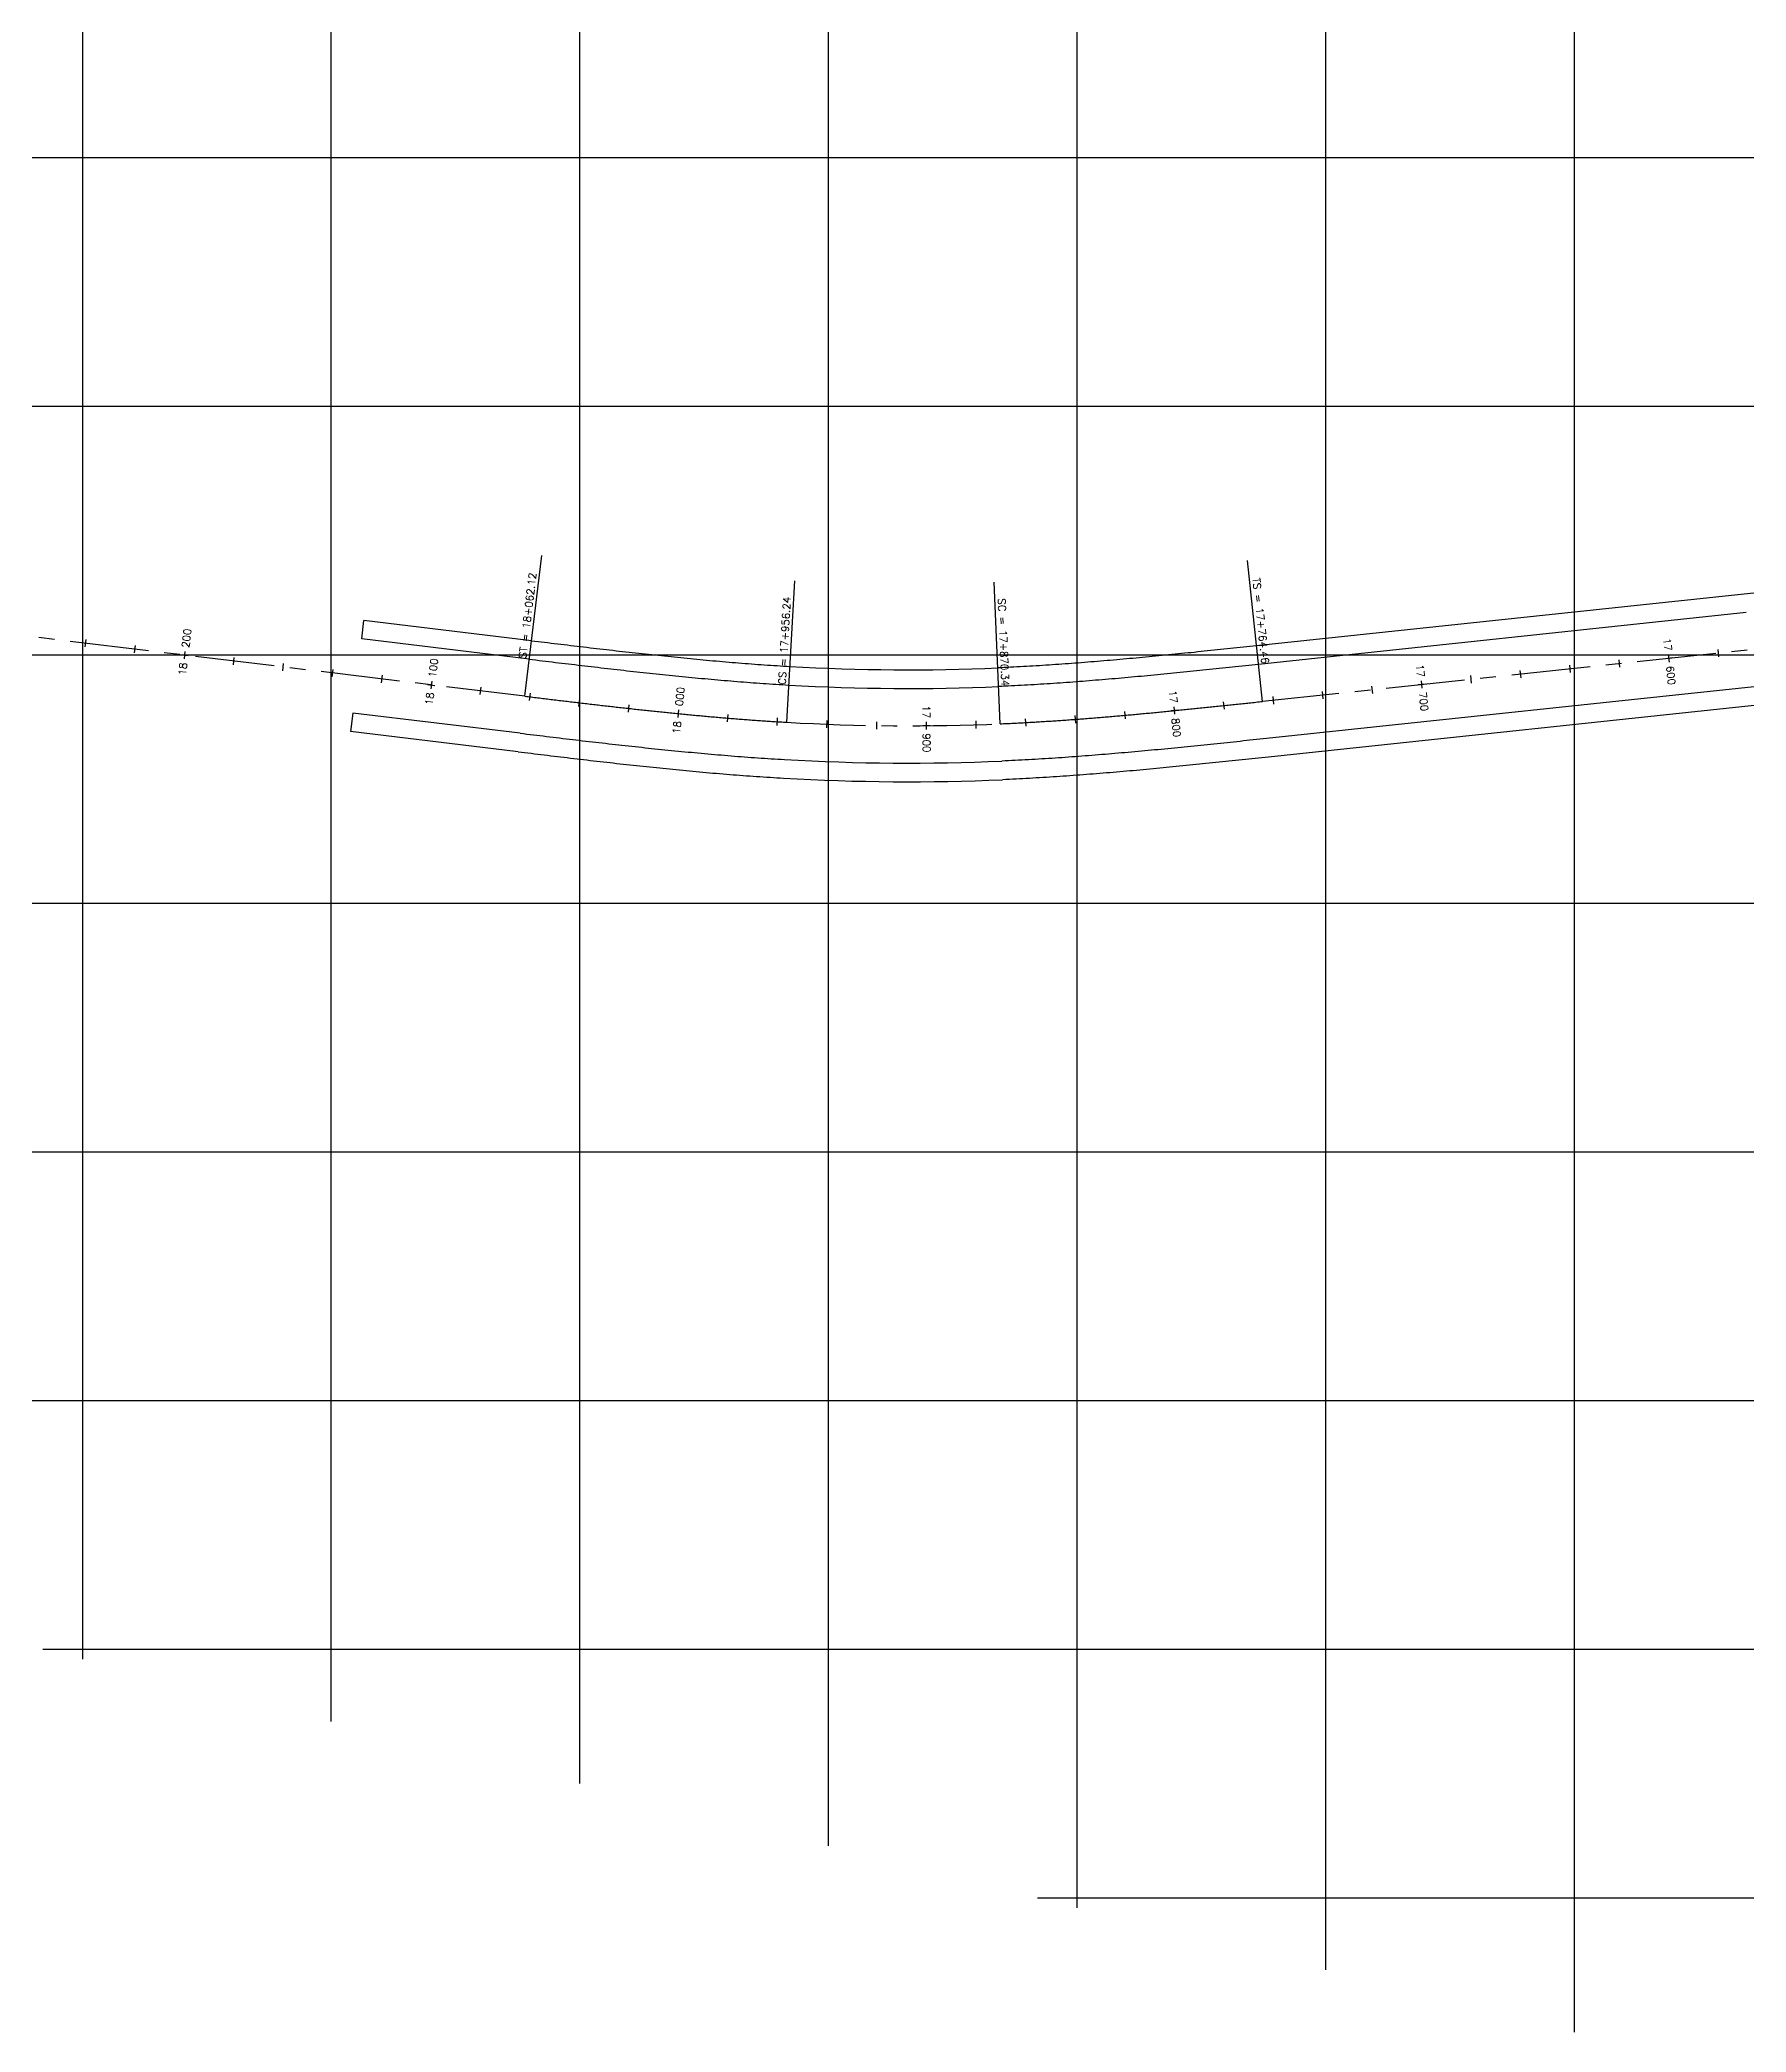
# Model space of a CAD drawing. Extents: x 271592 to 276472, y 5017148 to 5019400.
# Drawn here: x 271983 to 272669, y 5018046 to 5018847 of the extents above; entities that cross this region are included whole.
import ezdxf
from ezdxf.enums import TextEntityAlignment as Align

# ---------------------------------------------------------------- set-up
doc = ezdxf.new("R2010")
doc.units = 0
doc.header["$LTSCALE"] = 25.4
doc.header["$MEASUREMENT"] = 0
doc.linetypes.add('CENTER', pattern=[2, 1.25, -0.25, 0.25, -0.25])
doc.layers.get('0').update_dxf_attribs({"linetype": 'CONTINUOUS'})
for name, color, linetype in [('CL', 1, 'CENTER'), ('EP', 6, 'CONTINUOUS'), ('GRID', 15, 'CONTINUOUS'), ('STA_LBL', 4, 'CONTINUOUS'), ('STA_PLBL', 3, 'CONTINUOUS')]:
    doc.layers.add(name, color=color, linetype=linetype)
doc.styles.add('3MM', font='simplex.shx', dxfattribs={"height": 3})

# ---------------------------------------------------------------- blocks, each defined once
blk = doc.blocks.new('STA_TIC')
blk.add_line((0, -0.04165), (0, 0.04165))
blk = doc.blocks.new('STALBL')
for p, q in [((0.042, 0), (-0.042, 0)), ((0, 0.042), (0, -0.041))]:
    blk.add_line(p, q)
blk.add_attdef('STAMAN', text='', height=0.0833).set_placement((-0.08, 0), align=Align.MIDDLE_RIGHT)
blk.add_attdef('STAPRE', text='', height=0.0833).set_placement((0.08, 0), align=Align.MIDDLE_LEFT)

msp = doc.modelspace()

# ---------------------------------------------------------------- linework, layer by layer
at = {"layer": 'CL'}
for p, q in [((272177.83, 5018583.3), (271764.18, 5018633.15)), ((272959.96, 5018632.68), (272474.51, 5018581.18))]:
    msp.add_line(p, q, dxfattribs=at)
for points in [[(272177.83, 5018583.3, 0.000104), (272188.34, 5018582.03, 0.000467), (272198.85, 5018580.78, 0.000779), (272209.37, 5018579.55, 0.00109), (272219.89, 5018578.37, 0.001401), (272230.42, 5018577.23, 0.001713), (272240.95, 5018576.17, 0.002024), (272251.49, 5018575.18, 0.002336), (272262.04, 5018574.28, 0.002647), (272272.6, 5018573.49, 0.00301), (272283.17, 5018572.81, 0.00327)], [(272474.51, 5018581.18, -0.000104), (272463.98, 5018580.07, -0.000467), (272453.45, 5018578.97, -0.000779), (272442.92, 5018577.89, -0.00109), (272432.38, 5018576.85, -0.001401), (272421.84, 5018575.87, -0.001713), (272411.29, 5018574.95, -0.002024), (272400.74, 5018574.11, -0.002336), (272390.17, 5018573.37, -0.002647), (272379.61, 5018572.73, -0.00301), (272369.03, 5018572.2, -0.00327)]]:
    msp.add_lwpolyline(points, format="xyb", dxfattribs=at)
msp.add_arc((272332.15, 5019421.4), 850, 266.69669, 272.4869, dxfattribs=at)
at = {"layer": 'EP'}
for p, q in [((272734.82, 5018631.42), (272668.28, 5018624.36)), ((272668.28, 5018624.36), (272472.14, 5018603.56)), ((272669.08, 5018616.91), (272472.93, 5018596.1)), ((272961.54, 5018617.76), (272476.09, 5018566.27)), ((272112.23, 5018606.31), (272113.13, 5018613.76)), ((272179.62, 5018598.19), (272112.23, 5018606.31)), ((272180.52, 5018605.63), (272113.13, 5018613.76)), ((272774.76, 5018590.41), (272476.89, 5018558.81)), ((272108.64, 5018576.53), (272107.74, 5018569.08)), ((272176.03, 5018568.4), (272108.64, 5018576.53)), ((272175.13, 5018560.96), (272107.74, 5018569.08))]:
    msp.add_line(p, q, dxfattribs=at)
for points in [[(272180.52, 5018605.63, 0.000104), (272191.02, 5018604.37, 0.000467), (272201.49, 5018603.12, 0.000779), (272211.94, 5018601.91, 0.00109), (272222.36, 5018600.73, 0.001401), (272232.76, 5018599.61, 0.001713), (272243.14, 5018598.56, 0.002024), (272253.51, 5018597.59, 0.002336), (272263.85, 5018596.71, 0.002647), (272274.17, 5018595.93, 0.003011), (272284.47, 5018595.28, 0.003011)], [(272472.14, 5018603.56, -0.000104), (272461.62, 5018602.44, -0.000467), (272451.13, 5018601.35, -0.000779), (272440.67, 5018600.28, -0.00109), (272430.23, 5018599.25, -0.001401), (272419.81, 5018598.28, -0.001713), (272409.42, 5018597.38, -0.002024), (272399.04, 5018596.55, -0.002336), (272388.69, 5018595.82, -0.002647), (272378.36, 5018595.19, -0.003011), (272368.05, 5018594.68, -0.003011)], [(272179.62, 5018598.19, 0.000104), (272190.13, 5018596.92, 0.000467), (272200.61, 5018595.68, 0.000779), (272211.08, 5018594.46, 0.00109), (272221.54, 5018593.28, 0.001401), (272231.98, 5018592.15, 0.001713), (272242.41, 5018591.1, 0.002024), (272252.83, 5018590.12, 0.002336), (272263.25, 5018589.23, 0.002647), (272273.65, 5018588.45, 0.003011), (272284.03, 5018587.79, 0.003011)], [(272472.93, 5018596.1, -0.000104), (272462.41, 5018594.98, -0.000467), (272451.91, 5018593.89, -0.000779), (272441.42, 5018592.82, -0.00109), (272430.95, 5018591.79, -0.001401), (272420.49, 5018590.81, -0.001713), (272410.04, 5018589.9, -0.002024), (272399.61, 5018589.07, -0.002336), (272389.19, 5018588.33, -0.002647), (272378.77, 5018587.7, -0.003011), (272368.38, 5018587.19, -0.003011)], [(272176.03, 5018568.4, 0.000104), (272186.55, 5018567.14, 0.000467), (272197.09, 5018565.88, 0.000779), (272207.66, 5018564.65, 0.00109), (272218.24, 5018563.46, 0.001401), (272228.85, 5018562.32, 0.001713), (272239.49, 5018561.24, 0.002024), (272250.15, 5018560.24, 0.002336), (272260.84, 5018559.33, 0.002647), (272271.56, 5018558.52, 0.00301), (272282.3, 5018557.84, 0.00301)], [(272476.09, 5018566.27, -0.000104), (272465.56, 5018565.15, -0.000467), (272455, 5018564.05, -0.000779), (272444.42, 5018562.97, -0.00109), (272433.82, 5018561.92, -0.001401), (272423.19, 5018560.93, -0.001713), (272412.54, 5018560.01, -0.002024), (272401.86, 5018559.16, -0.002336), (272391.16, 5018558.4, -0.002647), (272380.44, 5018557.75, -0.00301), (272369.68, 5018557.22, -0.00301)], [(272175.13, 5018560.96, 0.000104), (272185.66, 5018559.69, 0.000467), (272196.21, 5018558.44, 0.000779), (272206.8, 5018557.2, 0.00109), (272217.42, 5018556, 0.001401), (272228.07, 5018554.86, 0.001713), (272238.76, 5018553.77, 0.002024), (272249.48, 5018552.77, 0.002336), (272260.24, 5018551.85, 0.002647), (272271.04, 5018551.04, 0.00301), (272281.87, 5018550.35, 0.00301)], [(272476.89, 5018558.81, -0.000104), (272466.35, 5018557.69, -0.000467), (272455.77, 5018556.59, -0.000779), (272445.17, 5018555.5, -0.00109), (272434.53, 5018554.46, -0.001401), (272423.87, 5018553.46, -0.001713), (272413.16, 5018552.53, -0.002024), (272402.43, 5018551.68, -0.002336), (272391.66, 5018550.92, -0.002647), (272380.85, 5018550.26, -0.00301), (272370.01, 5018549.72, -0.00301)]]:
    msp.add_lwpolyline(points, format="xyb", dxfattribs=at)
for radius in [827.5, 835, 872.5, 865]:
    msp.add_arc((272332.15, 5019421.4), radius, 266.69669, 272.4869, dxfattribs=at)
at = {"layer": 'GRID'}
for p, q in [((272000, 5018196), (272000, 5019374.6)), ((272100, 5018171), (272100, 5019349.6)), ((272200, 5018146), (272200, 5019324.6)), ((272300, 5018121), (272300, 5019299.6)), ((272400, 5018096), (272400, 5019274.6)), ((272500, 5018071), (272500, 5019249.6)), ((272600, 5018046), (272600, 5019224.6)), ((271691.56, 5018800), (274298.41, 5018800)), ((271666.56, 5018700), (274698.41, 5018700)), ((271641.56, 5018600), (275098.41, 5018600)), ((271616.56, 5018500), (275498.41, 5018500)), ((271591.56, 5018400), (275898.41, 5018400)), ((271684.54, 5018300), (276298.41, 5018300)), ((271984, 5018200), (276471.69, 5018200)), ((272384, 5018100), (276371.61, 5018100))]:
    msp.add_line(p, q, dxfattribs=at)
at = {"layer": 'STA_PLBL'}
for p, q in [((272177.83, 5018583.3), (272184.65, 5018639.89)), ((272474.51, 5018581.18), (272468.5, 5018637.86)), ((272283.17, 5018572.81), (272286.45, 5018629.72)), ((272369.03, 5018572.2), (272366.56, 5018629.15))]:
    msp.add_line(p, q, dxfattribs=at)

# ---------------------------------------------------------------- block references
at = {"layer": 'STA_LBL'}
ref = msp.add_blockref('STALBL', (272040.94, 5018599.79), dxfattribs=dict(at, xscale=36.014405762304925, yscale=36.014405762304925, zscale=36.014405762304925, rotation=83.12809186550855))
ref.add_attrib('STAMAN', '18', dxfattribs={"height": 3, "rotation": 83.12809, "style": '3MM'}).set_placement((272042.06, 5018596.61), align=Align.RIGHT)
ref.add_attrib('STAPRE', '200', (272042.79, 5018602.62), dxfattribs={"height": 3, "rotation": 83.12809, "style": '3MM'})
at = {"layer": 'STA_LBL', "xscale": 36.014405762304925, "yscale": 36.014405762304925, "zscale": 36.014405762304925}
for p, rotation in [((272001.22, 5018604.58), 353.12809186550857), ((272021.08, 5018602.19), 353.12809186550857), ((272060.79, 5018597.4), 353.12809186550857), ((272657.94, 5018600.64), 6.055499240633611), ((272080.65, 5018595.01), 353.12809186550857), ((272100.51, 5018592.61), 353.12809186550857), ((272120.36, 5018590.22), 353.12809186550857), ((272558.5, 5018590.09), 6.055499240633611), ((272578.39, 5018592.2), 6.055499240633611), ((272598.28, 5018594.31), 6.055499240633611), ((272618.16, 5018596.42), 6.055499240633611), ((272160.08, 5018585.44), 353.12809186550857), ((272179.93, 5018583.04), 353.1295245828851), ((272478.94, 5018581.65), 6.055499240633611), ((272498.83, 5018583.76), 6.055499240633611), ((272518.72, 5018585.87), 6.055499240633611), ((272199.79, 5018580.67), 353.2838610667772), ((272219.66, 5018578.39), 353.69284545954775), ((272259.47, 5018574.49), 355.2747579717243), ((272279.41, 5018573.04), 356.4476860911302), ((272379.36, 5018572.71), 3.1498342708212923), ((272399.31, 5018574.01), 4.238998301194862), ((272419.25, 5018575.64), 5.073514422633981), ((272459.06, 5018579.55), 5.978602938709268), ((272299.39, 5018572.03), 357.7913200419613), ((272319.38, 5018571.5), 359.1394560305037), ((272359.38, 5018571.84), 1.83572800758854)]:
    msp.add_blockref('STA_TIC', p, dxfattribs=dict(at, rotation=rotation))
at = {"layer": 'STA_LBL'}
ref = msp.add_blockref('STALBL', (272638.05, 5018598.53), dxfattribs=dict(at, xscale=36.014405762304925, yscale=36.014405762304925, zscale=36.014405762304925, rotation=276.0554992406336))
ref.add_attrib('STAMAN', '17', dxfattribs={"height": 3, "rotation": 276.0555, "style": '3MM'}).set_placement((272636.24, 5018601.38), align=Align.RIGHT)
ref.add_attrib('STAPRE', '600', (272636.88, 5018595.36), dxfattribs={"height": 3, "rotation": 276.0555, "style": '3MM'})
ref = msp.add_blockref('STALBL', (272140.22, 5018587.83), dxfattribs=dict(at, xscale=36.014405762304925, yscale=36.014405762304925, zscale=36.014405762304925, rotation=83.12809186550855))
ref.add_attrib('STAMAN', '18', dxfattribs={"height": 3, "rotation": 83.12809, "style": '3MM'}).set_placement((272141.35, 5018584.64), align=Align.RIGHT)
ref.add_attrib('STAPRE', '100', (272142.07, 5018590.65), dxfattribs={"height": 3, "rotation": 83.12809, "style": '3MM'})
ref = msp.add_blockref('STALBL', (272538.61, 5018587.98), dxfattribs=dict(at, xscale=36.014405762304925, yscale=36.014405762304925, zscale=36.014405762304925, rotation=276.0554992406336))
ref.add_attrib('STAMAN', '17', dxfattribs={"height": 3, "rotation": 276.0555, "style": '3MM'}).set_placement((272536.8, 5018590.83), align=Align.RIGHT)
ref.add_attrib('STAPRE', '700', (272537.44, 5018584.81), dxfattribs={"height": 3, "rotation": 276.0555, "style": '3MM'})
ref = msp.add_blockref('STALBL', (272239.55, 5018576.3), dxfattribs=dict(at, xscale=36.014405762304925, yscale=36.014405762304925, zscale=36.014405762304925, rotation=84.35647776119679))
ref.add_attrib('STAMAN', '18', dxfattribs={"height": 3, "rotation": 84.35648, "style": '3MM'}).set_placement((272240.75, 5018573.14), align=Align.RIGHT)
ref.add_attrib('STAPRE', '000', (272241.34, 5018579.17), dxfattribs={"height": 3, "rotation": 84.35648, "style": '3MM'})
ref = msp.add_blockref('STALBL', (272439.16, 5018577.52), dxfattribs=dict(at, xscale=36.014405762304925, yscale=36.014405762304925, zscale=36.014405762304925, rotation=275.6533826351388))
ref.add_attrib('STAMAN', '17', dxfattribs={"height": 3, "rotation": 275.65338, "style": '3MM'}).set_placement((272437.37, 5018580.38), align=Align.RIGHT)
ref.add_attrib('STAPRE', '800', (272437.96, 5018574.36), dxfattribs={"height": 3, "rotation": 275.65338, "style": '3MM'})
ref = msp.add_blockref('STALBL', (272339.38, 5018571.43), dxfattribs=dict(at, xscale=36.014405762304925, yscale=36.014405762304925, zscale=36.014405762304925, rotation=270.48759201904613))
ref.add_attrib('STAMAN', '17', dxfattribs={"height": 3, "rotation": 270.48759, "style": '3MM'}).set_placement((272337.86, 5018574.45), align=Align.RIGHT)
ref.add_attrib('STAPRE', '900', (272337.91, 5018568.39), dxfattribs={"height": 3, "rotation": 270.48759, "style": '3MM'})

# ---------------------------------------------------------------- texts
at = {"layer": 'STA_PLBL', "style": '3MM'}
for s, rotation, p in [('ST = 18+062.12', 83.12809, (272179.25, 5018598.23)), ('CS = 17+956.24', 86.69669, (272283.66, 5018587.81))]:
    msp.add_text(s, height=3, rotation=rotation, dxfattribs=at).set_placement(p, align=Align.BOTTOM_LEFT)
for s, rotation, p in [('TS = 17+764.46', 276.0555, (272473.3, 5018596.14)), ('SC = 17+870.34', 272.4869, (272368.75, 5018587.2))]:
    msp.add_text(s, height=3, rotation=rotation, dxfattribs=at).set_placement(p, align=Align.BOTTOM_RIGHT)

doc.saveas('drawing.dxf')
